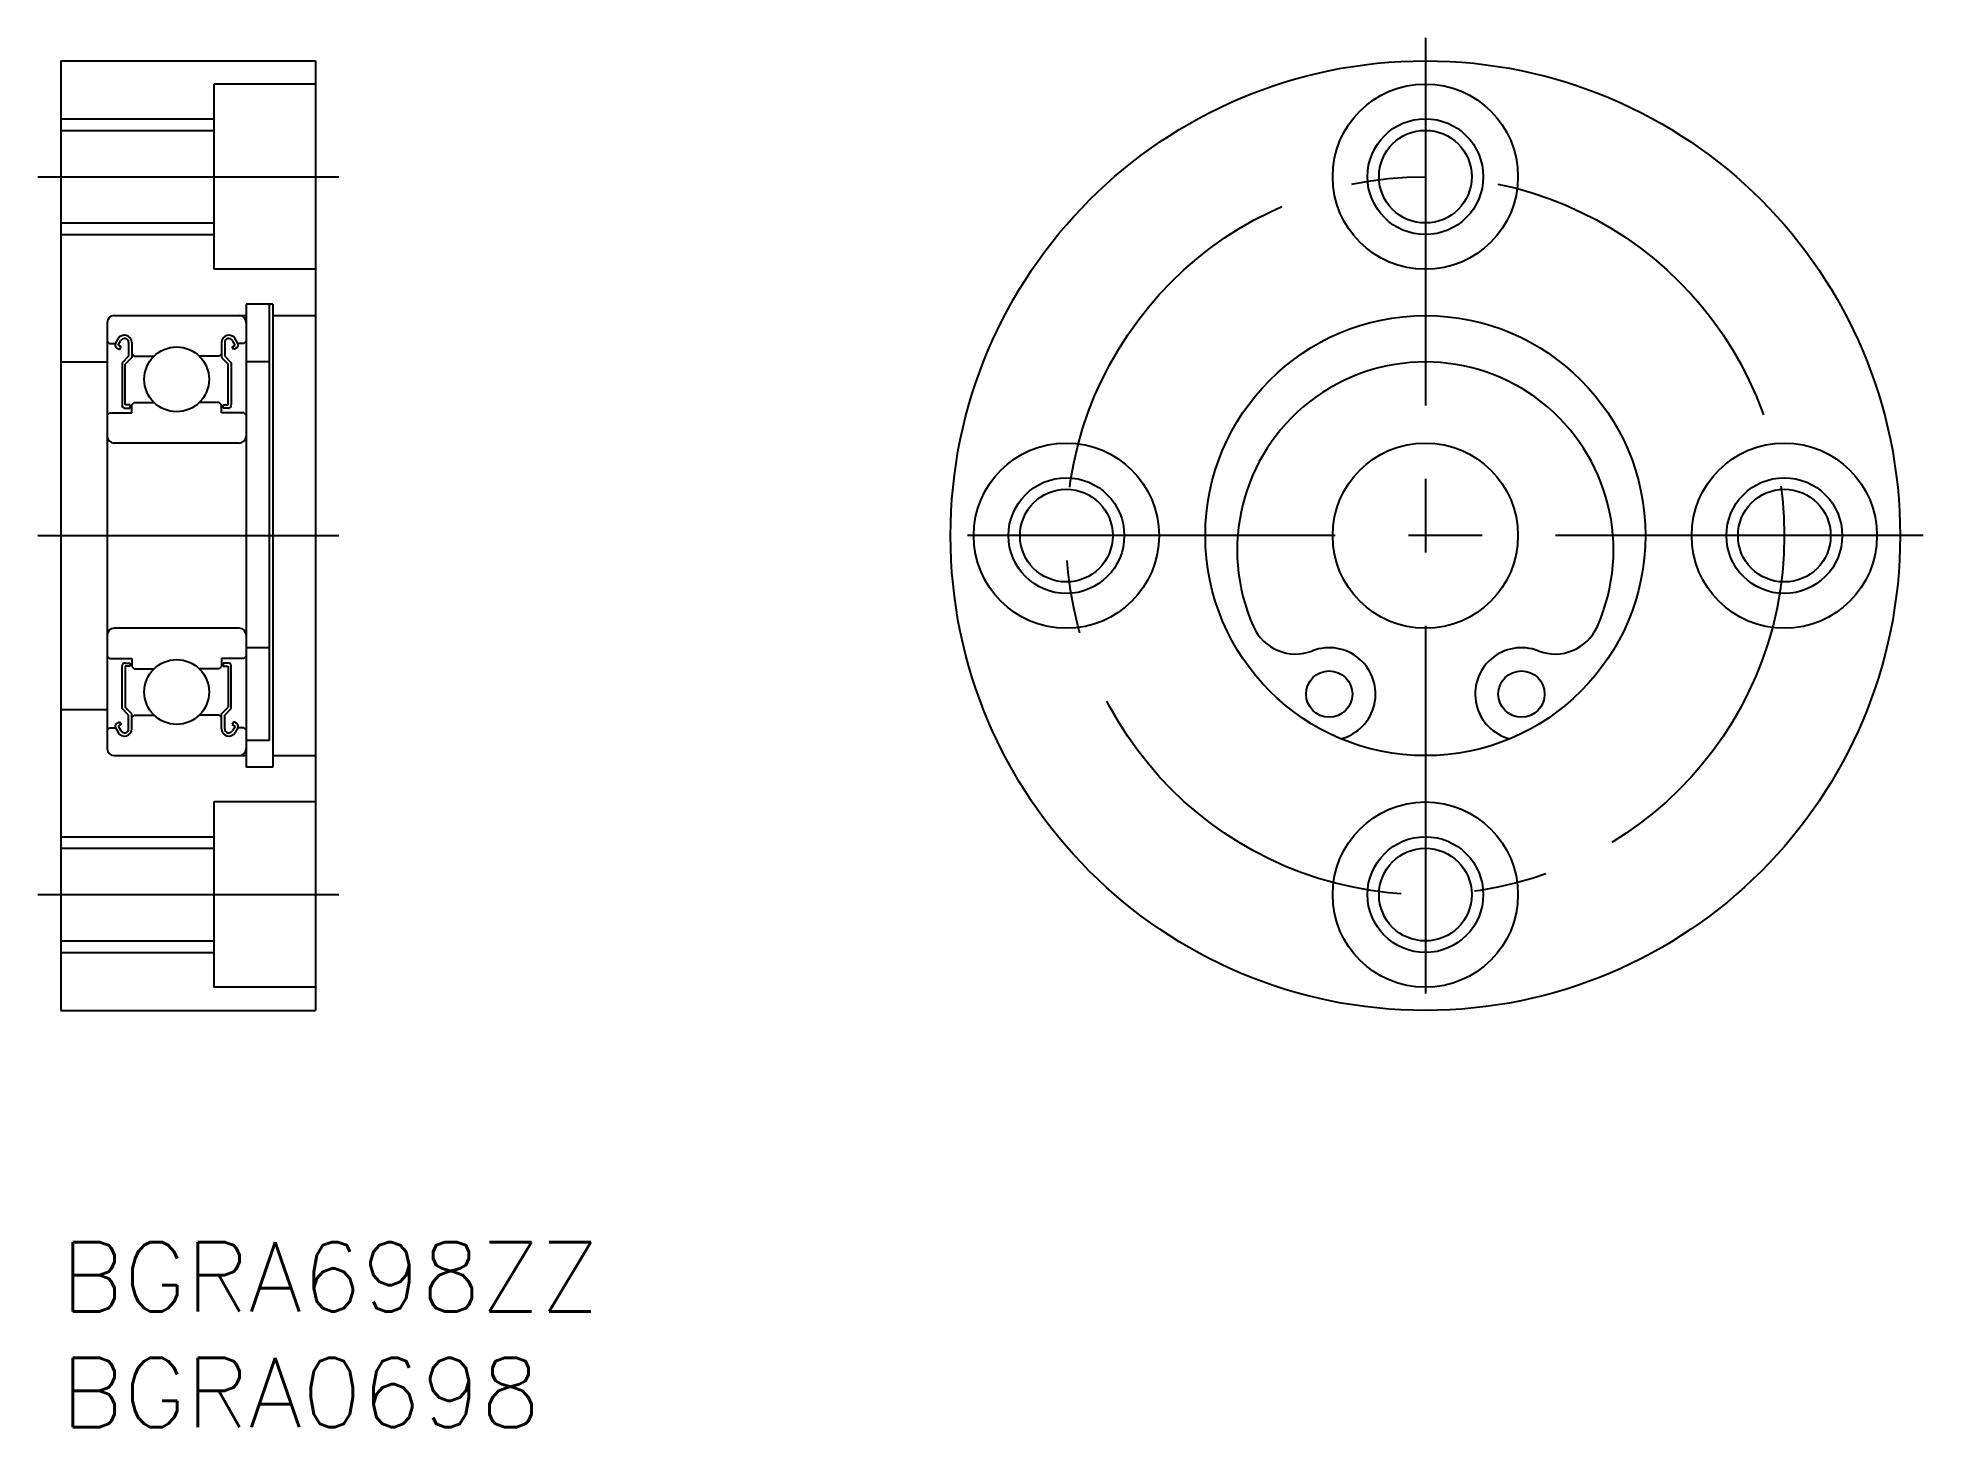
# Model space of a CAD drawing. Extents: x -1 to 80.4, y -8 to 52.
import ezdxf

# ---------------------------------------------------------------- set-up
doc = ezdxf.new("R2010")
doc.units = 0
doc.header["$LTSCALE"] = 0.5
doc.linetypes.add('CENTER', pattern=[50.8, 31.75, -6.35, 6.35, -6.35])
for name, color, linetype in [('MSM_CENTER', 1, 'CENTER'), ('MSM_CONTINUOUS', 7, 'CONTINUOUS'), ('MSM_NARROW', 5, 'CONTINUOUS'), ('MSM_PART_NUMBER', 7, 'CONTINUOUS')]:
    doc.layers.add(name, color=color, linetype=linetype)
doc.styles.get("Standard").update_dxf_attribs({"font": 'txt.shx', "height": 3, "bigfont": 'bigfont.shx'})

# ---------------------------------------------------------------- blocks, each defined once
blk = doc.blocks.new('*U4')
at = {"layer": 'MSM_PART_NUMBER'}
blk.add_text('BGRA698ZZ', height=3, dxfattribs=at).set_placement((0, -3))
blk = doc.blocks.new('*U5')
at = {"layer": 'MSM_PART_NUMBER'}
blk.add_text('BGRA0698', height=3, dxfattribs=at).set_placement((0, -8))

msp = doc.modelspace()

# ---------------------------------------------------------------- linework, layer by layer
at = {"layer": 'MSM_CENTER'}
for p, q in [((58.916, 52), (58.916, 9)), ((-1, 46), (12, 46)), ((-1, 30.5), (12, 30.5)), ((80.416, 30.5), (37.416, 30.5)), ((-1, 15), (12, 15))]:
    msp.add_line(p, q, dxfattribs=at)
msp.add_circle((58.916, 30.5), 15.5, dxfattribs=at)
at = {"layer": 'MSM_CONTINUOUS'}
for p, q in [((0, 51), (0, 10)), ((0, 51), (11, 51)), ((11, 51), (11, 10)), ((6.6, 50), (6.6, 42)), ((11, 50), (6.6, 50)), ((0, 48), (6.6, 48)), ((0, 44), (6.6, 44)), ((11, 42), (6.6, 42)), ((2.3, 40), (8, 40)), ((8, 40.5), (8, 20.5)), ((9.15, 40.5, 0.5), (8, 40.5, 0.5)), ((9, 40.5), (9, 21.661)), ((9.15, 40.5), (9.15, 20.5)), ((9.15, 40), (11, 40)), ((2, 39.7), (2, 21.3)), ((2, 38.9), (2.1, 38.8)), ((2.1, 38.8), (2.356, 38.8)), ((2.356, 38.8), (2.472, 38.996)), ((2.408, 38.606), (2.531, 38.535)), ((2.479, 38.729), (2.595, 38.925)), ((2.602, 38.658), (2.479, 38.729)), ((2.531, 38.535), (2.602, 38.658)), ((2.924, 38.837), (2.924, 38.25)), ((3.067, 38.837), (3.067, 38.191)), ((3.067, 38.35), (3.167, 38.25)), ((6.933, 38.35), (6.833, 38.25)), ((6.933, 38.837), (6.933, 38.191)), ((7.076, 38.837), (7.076, 38.25)), ((7.398, 38.658), (7.521, 38.729)), ((7.469, 38.535), (7.398, 38.658)), ((7.521, 38.729), (7.405, 38.925)), ((7.592, 38.606), (7.469, 38.535)), ((7.644, 38.8), (7.528, 38.996)), ((7.9, 38.8), (7.644, 38.8)), ((8, 38.9), (7.9, 38.8)), ((0, 38), (2, 38)), ((2.924, 38.25), (2.64, 37.966)), ((2.64, 37.966), (2.64, 36.142)), ((3.067, 38.191), (2.782, 37.907)), ((2.782, 36.142), (2.782, 37.907)), ((3.167, 38.25), (4.02, 38.25)), ((6.833, 38.25), (5.98, 38.25)), ((6.933, 38.191), (7.218, 37.907)), ((7.076, 38.25), (7.36, 37.966)), ((7.218, 36.142), (7.218, 37.907)), ((7.36, 37.966), (7.36, 36.142)), ((9, 38, 0.5), (8, 38, 0.5)), ((2.996, 36.142), (2.782, 36.142)), ((2.782, 36), (2.996, 36)), ((2.996, 36), (2.996, 36.142)), ((3.067, 36.15), (3.167, 36.25)), ((3.067, 35.8), (3.067, 36.15)), ((3.167, 36.25), (4.02, 36.25)), ((6.833, 36.25), (5.98, 36.25)), ((6.933, 36.15), (6.833, 36.25)), ((6.933, 35.8), (6.933, 36.15)), ((7.004, 36.142), (7.218, 36.142)), ((7.004, 36), (7.004, 36.142)), ((7.218, 36), (7.004, 36)), ((2, 35.7), (2.1, 35.8)), ((2.1, 35.8), (3.067, 35.8)), ((7.9, 35.8), (6.933, 35.8)), ((8, 35.7), (7.9, 35.8)), ((8, 35.1), (8, 35.1)), ((7.7, 34.5), (2.3, 34.5)), ((7.7, 26.5), (2.3, 26.5)), ((2, 25.3), (2.1, 25.2)), ((8, 25.3), (7.9, 25.2)), ((9, 25.661, 0.5), (8, 25.661, 0.5)), ((2.1, 25.2), (3.067, 25.2)), ((2.64, 23.034), (2.64, 24.858)), ((2.782, 25), (2.996, 25)), ((2.782, 24.858), (2.782, 23.093)), ((2.996, 24.858), (2.782, 24.858)), ((2.996, 25), (2.996, 24.858)), ((3.067, 25.2), (3.067, 24.85)), ((3.067, 24.85), (3.167, 24.75)), ((3.167, 24.75), (4.02, 24.75)), ((6.833, 24.75), (5.98, 24.75)), ((6.933, 24.85), (6.833, 24.75)), ((6.933, 25.2), (6.933, 24.85)), ((7.9, 25.2), (6.933, 25.2)), ((7.004, 25), (7.004, 24.858)), ((7.218, 25), (7.004, 25)), ((7.004, 24.858), (7.218, 24.858)), ((7.218, 24.858), (7.218, 23.093)), ((7.36, 23.034), (7.36, 24.858)), ((0, 23), (2, 23)), ((2.924, 22.75), (2.64, 23.034)), ((3.067, 22.809), (2.782, 23.093)), ((3.067, 22.163), (3.067, 22.809)), ((6.933, 22.809), (7.218, 23.093)), ((6.933, 22.163), (6.933, 22.809)), ((7.076, 22.75), (7.36, 23.034)), ((2, 22.1), (2.1, 22.2)), ((2.1, 22.2), (2.356, 22.2)), ((2.356, 22.2), (2.472, 22.004)), ((2.408, 22.394), (2.531, 22.465)), ((2.602, 22.342), (2.479, 22.271)), ((2.479, 22.271), (2.595, 22.075)), ((2.531, 22.465), (2.602, 22.342)), ((2.924, 22.163), (2.924, 22.75)), ((3.067, 22.65), (3.167, 22.75)), ((3.167, 22.75), (4.02, 22.75)), ((6.833, 22.75), (5.98, 22.75)), ((6.933, 22.65), (6.833, 22.75)), ((7.076, 22.163), (7.076, 22.75)), ((7.469, 22.465), (7.398, 22.342)), ((7.398, 22.342), (7.521, 22.271)), ((7.521, 22.271), (7.405, 22.075)), ((7.592, 22.394), (7.469, 22.465)), ((7.644, 22.2), (7.528, 22.004)), ((7.9, 22.2), (7.644, 22.2)), ((8, 22.1), (7.9, 22.2)), ((9, 21.661, 0.5), (8, 21.661, 0.5)), ((2.3, 21), (8, 21)), ((9.15, 20.5, 0.5), (8, 20.5, 0.5)), ((9.15, 21), (11, 21)), ((6.6, 19), (6.6, 11)), ((11, 19), (6.6, 19)), ((0, 17), (6.6, 17)), ((0, 13), (6.6, 13)), ((11, 11), (6.6, 11)), ((0, 10), (11, 10))]:
    msp.add_line(p, q, dxfattribs=at)
for centre, radius in [((58.916, 30.5), 20.5), ((58.916, 46), 4), ((58.916, 46), 2), ((58.916, 30.5), 9.5), ((5, 37.25), 1.4), ((43.416, 30.5), 4), ((58.916, 30.5), 4), ((74.416, 30.5), 4), ((43.416, 30.5), 2), ((74.416, 30.5), 2), ((5, 23.75), 1.4), ((54.766, 23.661), 1), ((63.066, 23.661), 1), ((58.916, 15), 4), ((58.916, 15), 2)]:
    msp.add_circle(centre, radius, dxfattribs=at)
for centre, radius, start, end in [((2.3, 39.7), 0.3, 90, 180), ((7.7, 39.7), 0.3, 0, 90), ((2.748, 38.837), 0.319, 0, 150.00027), ((7.252, 38.837), 0.319, 29.99973, 180), ((2.479, 38.729), 0.142, 149.99035, 240.00186), ((2.748, 38.837), 0.177, 0, 150.00316), ((7.252, 38.837), 0.177, 29.99684, 180), ((7.521, 38.729), 0.142, 299.99814, 30.00965), ((58.916, 29.875), 8.125, 336.05719, 203.94281), ((2.782, 36.142), 0.142, 180.00005, 270.00003), ((7.218, 36.142), 0.142, 269.99997, 359.99995), ((2.3, 34.8), 0.3, 180, 270), ((7.7, 34.8), 0.3, 270, 0), ((2.3, 26.2), 0.3, 90, 180), ((7.7, 26.2), 0.3, 0, 90), ((53.318, 27.389), 2, 203.94281, 291.2223), ((64.514, 27.389), 2, 248.7777, 336.05719), ((54.766, 23.661), 2, 284.69943, 111.2223), ((63.066, 23.661), 2, 68.7777, 255.30057), ((2.782, 24.858), 0.142, 89.99997, 179.99995), ((7.218, 24.858), 0.142, 0.00005, 90.00003), ((2.479, 22.271), 0.142, 119.99814, 210.00965), ((2.748, 22.163), 0.319, 209.99973, 0), ((2.748, 22.163), 0.177, 209.99684, 0), ((7.252, 22.163), 0.319, 180, 330.00027), ((7.252, 22.163), 0.177, 180, 330.00316), ((7.521, 22.271), 0.142, 329.99035, 60.00186), ((2.3, 21.3), 0.3, 180, 270), ((7.7, 21.3), 0.3, 270, 0)]:
    msp.add_arc(centre, radius, start, end, dxfattribs=at)
at = {"layer": 'MSM_NARROW'}
for p, q in [((0, 48.5), (6.6, 48.5)), ((0, 43.5), (6.6, 43.5)), ((0, 17.5), (6.6, 17.5)), ((0, 12.5), (6.6, 12.5))]:
    msp.add_line(p, q, dxfattribs=at)
for centre in [(58.916, 46), (43.416, 30.5), (74.416, 30.5), (58.916, 15)]:
    msp.add_circle(centre, 2.5, dxfattribs=at)

# ---------------------------------------------------------------- block references
at = {"layer": 'MSM_CONTINUOUS'}
for name in ['*U4', '*U5']:
    msp.add_blockref(name, (0, 0), dxfattribs=at)

doc.saveas('drawing.dxf')
